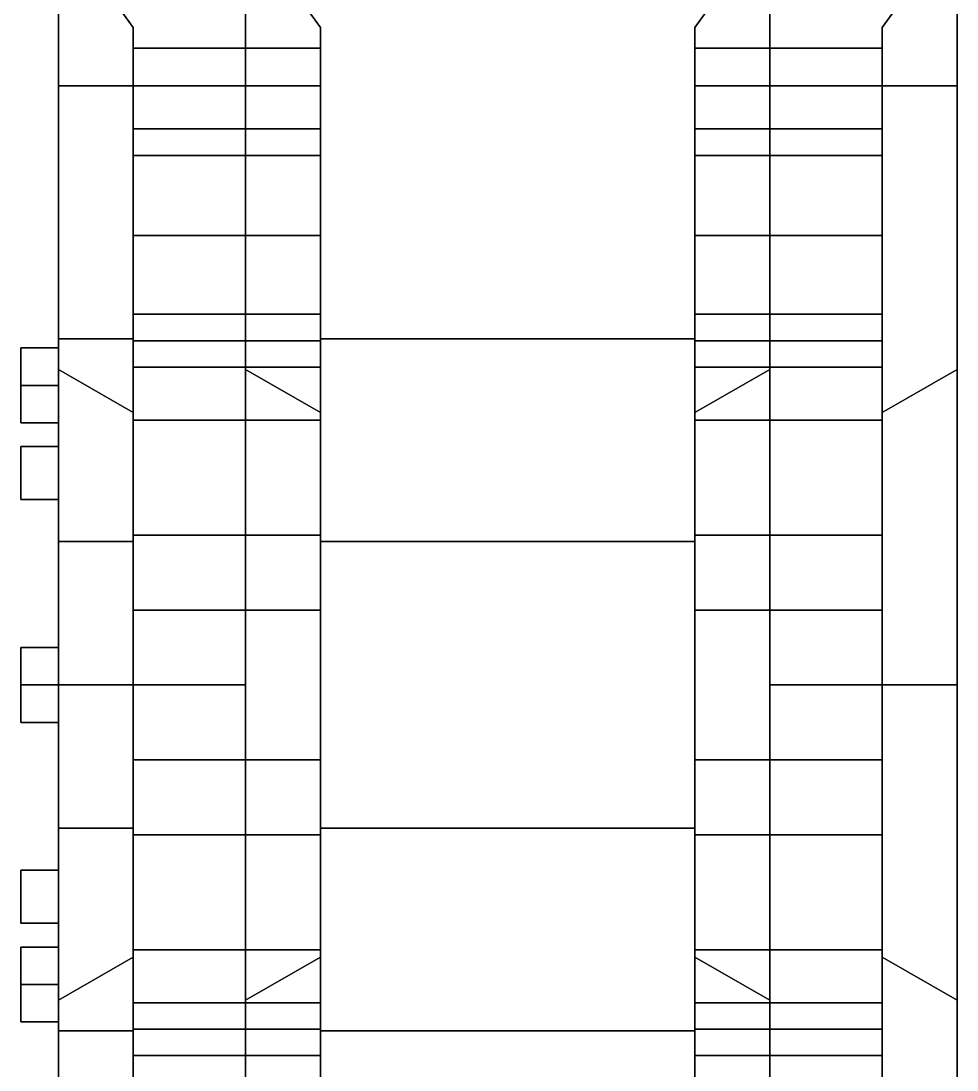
# Model space of a CAD drawing. Extents: x -1.21 to 1.21, y -0.32 to 0.32.
# Drawn here: x -1.21 to -0.96, y -0.1028 to 0.1773 of the extents above; entities that cross this region are included whole.
import ezdxf

# ---------------------------------------------------------------- set-up
doc = ezdxf.new("R2010")
doc.units = 0
doc.layers.add('WHEELS', color=2, linetype='CONTINUOUS')

msp = doc.modelspace()

# ---------------------------------------------------------------- linework, layer by layer
at = {"layer": 'WHEELS'}
for points in [[(-1.15, 0.16, 0.27713), (-1.15, 0.27713, 0.16), (-1.2, 0.27713, 0.16), (-1.2, 0.16, 0.27713)], [(-1.15, 0.27713, -0.16), (-1.15, 0.16, -0.27713), (-1.2, 0.16, -0.27713), (-1.2, 0.27713, -0.16)], [(-1.2, 0.08419, -0.20325), (-1.2, 0.20325, -0.08419), (-1.2, 0.27713, -0.16), (-1.2, 0.16, -0.27713)], [(-1.2, 0.20325, 0.08419), (-1.2, 0.08419, 0.20325), (-1.2, 0.16, 0.27713), (-1.2, 0.27713, 0.16)], [(-1.15, 0.08419, 0.20325), (-1.15, 0.20325, 0.08419), (-1.15, 0.27713, 0.16), (-1.15, 0.16, 0.27713)], [(-1.15, 0.20325, -0.08419), (-1.15, 0.08419, -0.20325), (-1.15, 0.16, -0.27713), (-1.15, 0.27713, -0.16)], [(-1.01, 0.16, -0.27713), (-1.01, 0.27713, -0.16), (-0.96, 0.27713, -0.16), (-0.96, 0.16, -0.27713)], [(-1.01, 0.08419, -0.20325), (-1.01, 0.20325, -0.08419), (-1.01, 0.27713, -0.16), (-1.01, 0.16, -0.27713)], [(-1.01, 0.27713, 0.16), (-1.01, 0.16, 0.27713), (-0.96, 0.16, 0.27713), (-0.96, 0.27713, 0.16)], [(-1.01, 0.20325, 0.08419), (-1.01, 0.08419, 0.20325), (-1.01, 0.16, 0.27713), (-1.01, 0.27713, 0.16)], [(-0.96, 0.20325, -0.08419), (-0.96, 0.08419, -0.20325), (-0.96, 0.16, -0.27713), (-0.96, 0.27713, -0.16)], [(-0.96, 0.08419, 0.20325), (-0.96, 0.20325, 0.08419), (-0.96, 0.27713, 0.16), (-0.96, 0.16, 0.27713)], [(-1.2, 0.08419, 0.20325), (-1.2, 0.20325, 0.08419), (-1.18, 0.17554, 0.07271), (-1.18, 0.07271, 0.17554)], [(-1.2, 0.20325, 0.08419), (-1.2, 0.20325, -0.08419), (-1.18, 0.17554, -0.07271), (-1.18, 0.17554, 0.07271)], [(-1.2, 0.20325, -0.08419), (-1.2, 0.08419, -0.20325), (-1.18, 0.07271, -0.17554), (-1.18, 0.17554, -0.07271)], [(-1.15, 0.20325, -0.08419), (-1.15, 0.20325, 0.08419), (-1.13, 0.17554, 0.07271), (-1.13, 0.17554, -0.07271)], [(-1.15, 0.20325, 0.08419), (-1.15, 0.08419, 0.20325), (-1.13, 0.07271, 0.17554), (-1.13, 0.17554, 0.07271)], [(-1.15, 0.08419, -0.20325), (-1.15, 0.20325, -0.08419), (-1.13, 0.17554, -0.07271), (-1.13, 0.07271, -0.17554)], [(-1.01, 0.20325, 0.08419), (-1.01, 0.20325, -0.08419), (-1.03, 0.17554, -0.07271), (-1.03, 0.17554, 0.07271)], [(-1.01, 0.20325, -0.08419), (-1.01, 0.08419, -0.20325), (-1.03, 0.07271, -0.17554), (-1.03, 0.17554, -0.07271)], [(-1.01, 0.08419, 0.20325), (-1.01, 0.20325, 0.08419), (-1.03, 0.17554, 0.07271), (-1.03, 0.07271, 0.17554)], [(-0.96, 0.20325, -0.08419), (-0.96, 0.20325, 0.08419), (-0.98, 0.17554, 0.07271), (-0.98, 0.17554, -0.07271)], [(-0.96, 0.08419, -0.20325), (-0.96, 0.20325, -0.08419), (-0.98, 0.17554, -0.07271), (-0.98, 0.07271, -0.17554)], [(-0.96, 0.20325, 0.08419), (-0.96, 0.08419, 0.20325), (-0.98, 0.07271, 0.17554), (-0.98, 0.17554, 0.07271)], [(-1.18, 0.09899, 0.07071), (-1.18, 0.14142, 0.08485), (-1.18, 0.17554, 0.07271), (-1.18, 0.09239, 0.03827)], [(-1.18, 0.07271, 0.17554), (-1.18, 0.17554, 0.07271), (-1.18, 0.14849, 0.09192), (-1.18, 0.09192, 0.14849)], [(-1.18, 0.14142, 0.08485), (-1.18, 0.14849, 0.09192), (-1.18, 0.17554, 0.07271)], [(-1.18, 0.16, 0.04), (-1.18, 0.12, 0.02), (-1.18, 0.09239, 0.03827), (-1.18, 0.17554, 0.07271)], [(-1.18, 0.12, -0.02), (-1.18, 0.16, -0.04), (-1.18, 0.17554, -0.07271), (-1.18, 0.09239, -0.03827)], [(-1.18, 0.17554, 0.07271), (-1.18, 0.17554, -0.07271), (-1.18, 0.17, -0.04), (-1.18, 0.17, 0.04)], [(-1.18, 0.17, 0.04), (-1.18, 0.16, 0.04), (-1.18, 0.17554, 0.07271)], [(-1.18, 0.16, -0.04), (-1.18, 0.17, -0.04), (-1.18, 0.17554, -0.07271)], [(-1.18, 0.14142, -0.08485), (-1.18, 0.09899, -0.07071), (-1.18, 0.09239, -0.03827), (-1.18, 0.17554, -0.07271)], [(-1.18, 0.17554, -0.07271), (-1.18, 0.07271, -0.17554), (-1.18, 0.09192, -0.14849), (-1.18, 0.14849, -0.09192)], [(-1.18, 0.14849, -0.09192), (-1.18, 0.14142, -0.08485), (-1.18, 0.17554, -0.07271)], [(-1.13, 0.09899, 0.07071), (-1.13, 0.09239, 0.03827), (-1.13, 0.17554, 0.07271), (-1.13, 0.14142, 0.08485)], [(-1.13, 0.14142, 0.08485), (-1.13, 0.17554, 0.07271), (-1.13, 0.17554, 0.07271), (-1.13, 0.14849, 0.09192)], [(-1.13, 0.09192, 0.14849), (-1.13, 0.14849, 0.09192), (-1.13, 0.17554, 0.07271), (-1.13, 0.07271, 0.17554)], [(-1.13, 0.17554, 0.07271), (-1.13, 0.09239, 0.03827), (-1.13, 0.12, 0.02), (-1.13, 0.16, 0.04)], [(-1.13, 0.12, -0.02), (-1.13, 0.09239, -0.03827), (-1.13, 0.17554, -0.07271), (-1.13, 0.16, -0.04)], [(-1.13, 0.16, -0.04), (-1.13, 0.17554, -0.07271), (-1.13, 0.17554, -0.07271), (-1.13, 0.17, -0.04)], [(-1.13, 0.17, 0.04), (-1.13, 0.17, -0.04), (-1.13, 0.17554, -0.07271), (-1.13, 0.17554, 0.07271)], [(-1.13, 0.16, 0.04), (-1.13, 0.17, 0.04), (-1.13, 0.17, 0.04), (-1.13, 0.17554, 0.07271)], [(-1.13, 0.17554, -0.07271), (-1.13, 0.09239, -0.03827), (-1.13, 0.09899, -0.07071), (-1.13, 0.14142, -0.08485)], [(-1.13, 0.14849, -0.09192), (-1.13, 0.09192, -0.14849), (-1.13, 0.07271, -0.17554), (-1.13, 0.17554, -0.07271)], [(-1.13, 0.14142, -0.08485), (-1.13, 0.14849, -0.09192), (-1.13, 0.14849, -0.09192), (-1.13, 0.17554, -0.07271)], [(-1.03, 0.09899, -0.07071), (-1.03, 0.09239, -0.03827), (-1.03, 0.17554, -0.07271), (-1.03, 0.14142, -0.08485)], [(-1.03, 0.17554, -0.07271), (-1.03, 0.09239, -0.03827), (-1.03, 0.12, -0.02), (-1.03, 0.16, -0.04)], [(-1.03, 0.16, -0.04), (-1.03, 0.17, -0.04), (-1.03, 0.17, -0.04), (-1.03, 0.17554, -0.07271)], [(-1.03, 0.17, -0.04), (-1.03, 0.17, 0.04), (-1.03, 0.17554, 0.07271), (-1.03, 0.17554, -0.07271)], [(-1.03, 0.14142, -0.08485), (-1.03, 0.17554, -0.07271), (-1.03, 0.17554, -0.07271), (-1.03, 0.14849, -0.09192)], [(-1.03, 0.09192, -0.14849), (-1.03, 0.14849, -0.09192), (-1.03, 0.17554, -0.07271), (-1.03, 0.07271, -0.17554)], [(-1.03, 0.12, 0.02), (-1.03, 0.09239, 0.03827), (-1.03, 0.17554, 0.07271), (-1.03, 0.16, 0.04)], [(-1.03, 0.16, 0.04), (-1.03, 0.17554, 0.07271), (-1.03, 0.17554, 0.07271), (-1.03, 0.17, 0.04)], [(-1.03, 0.17554, 0.07271), (-1.03, 0.09239, 0.03827), (-1.03, 0.09899, 0.07071), (-1.03, 0.14142, 0.08485)], [(-1.03, 0.14849, 0.09192), (-1.03, 0.09192, 0.14849), (-1.03, 0.07271, 0.17554), (-1.03, 0.17554, 0.07271)], [(-1.03, 0.14142, 0.08485), (-1.03, 0.14849, 0.09192), (-1.03, 0.14849, 0.09192), (-1.03, 0.17554, 0.07271)], [(-0.98, 0.17, -0.04), (-0.98, 0.16, -0.04), (-0.98, 0.17554, -0.07271)], [(-0.98, 0.17554, -0.07271), (-0.98, 0.17554, 0.07271), (-0.98, 0.17, 0.04), (-0.98, 0.17, -0.04)], [(-0.98, 0.16, -0.04), (-0.98, 0.12, -0.02), (-0.98, 0.09239, -0.03827), (-0.98, 0.17554, -0.07271)], [(-0.98, 0.09899, -0.07071), (-0.98, 0.14142, -0.08485), (-0.98, 0.17554, -0.07271), (-0.98, 0.09239, -0.03827)], [(-0.98, 0.14142, -0.08485), (-0.98, 0.14849, -0.09192), (-0.98, 0.17554, -0.07271)], [(-0.98, 0.07271, -0.17554), (-0.98, 0.17554, -0.07271), (-0.98, 0.14849, -0.09192), (-0.98, 0.09192, -0.14849)], [(-0.98, 0.14849, 0.09192), (-0.98, 0.14142, 0.08485), (-0.98, 0.17554, 0.07271)], [(-0.98, 0.17554, 0.07271), (-0.98, 0.07271, 0.17554), (-0.98, 0.09192, 0.14849), (-0.98, 0.14849, 0.09192)], [(-0.98, 0.14142, 0.08485), (-0.98, 0.09899, 0.07071), (-0.98, 0.09239, 0.03827), (-0.98, 0.17554, 0.07271)], [(-0.98, 0.16, 0.04), (-0.98, 0.17, 0.04), (-0.98, 0.17554, 0.07271)], [(-0.98, 0.12, 0.02), (-0.98, 0.16, 0.04), (-0.98, 0.17554, 0.07271), (-0.98, 0.09239, 0.03827)], [(-1.13, 0.16, -0.04), (-1.13, 0.17, -0.04), (-1.18, 0.17, -0.04), (-1.18, 0.16, -0.04)], [(-1.13, 0.17, -0.04), (-1.13, 0.17, 0.04), (-1.18, 0.17, 0.04), (-1.18, 0.17, -0.04)], [(-1.13, 0.17, 0.04), (-1.13, 0.16, 0.04), (-1.18, 0.16, 0.04), (-1.18, 0.17, 0.04)], [(-1.03, 0.16, 0.04), (-1.03, 0.17, 0.04), (-0.98, 0.17, 0.04), (-0.98, 0.16, 0.04)], [(-1.03, 0.17, -0.04), (-1.03, 0.16, -0.04), (-0.98, 0.16, -0.04), (-0.98, 0.17, -0.04)], [(-1.03, 0.17, 0.04), (-1.03, 0.17, -0.04), (-0.98, 0.17, -0.04), (-0.98, 0.17, 0.04)], [(-1.15, 0, 0.32), (-1.15, 0.16, 0.27713), (-1.2, 0.16, 0.27713), (-1.2, 0, 0.32)], [(-1.15, 0.16, -0.27713), (-1.15, 0, -0.32), (-1.2, 0, -0.32), (-1.2, 0.16, -0.27713)], [(-1.2, -0.08419, -0.20325), (-1.2, 0.08419, -0.20325), (-1.2, 0.16, -0.27713), (-1.2, 0, -0.32)], [(-1.2, 0.08419, 0.20325), (-1.2, 0.08419, 0.20325), (-1.2, 0, 0.32), (-1.2, 0.16, 0.27713)], [(-1.13, 0.12, -0.02), (-1.13, 0.16, -0.04), (-1.18, 0.16, -0.04), (-1.18, 0.12, -0.02)], [(-1.13, 0.16, 0.04), (-1.13, 0.12, 0.02), (-1.18, 0.12, 0.02), (-1.18, 0.16, 0.04)], [(-1.15, -0.08419, 0.20325), (-1.15, 0.08419, 0.20325), (-1.15, 0.16, 0.27713), (-1.15, 0, 0.32)], [(-1.15, 0.08419, -0.20325), (-1.15, 0.08419, -0.20325), (-1.15, 0, -0.32), (-1.15, 0.16, -0.27713)], [(-1.03, 0.12, 0.02), (-1.03, 0.16, 0.04), (-0.98, 0.16, 0.04), (-0.98, 0.12, 0.02)], [(-1.03, 0.16, -0.04), (-1.03, 0.12, -0.02), (-0.98, 0.12, -0.02), (-0.98, 0.16, -0.04)], [(-1.01, 0, -0.32), (-1.01, 0.16, -0.27713), (-0.96, 0.16, -0.27713), (-0.96, 0, -0.32)], [(-1.01, -0.08419, -0.20325), (-1.01, 0.08419, -0.20325), (-1.01, 0.16, -0.27713), (-1.01, 0, -0.32)], [(-1.01, 0.16, 0.27713), (-1.01, 0, 0.32), (-0.96, 0, 0.32), (-0.96, 0.16, 0.27713)], [(-1.01, 0.08419, 0.20325), (-1.01, 0.08419, 0.20325), (-1.01, 0, 0.32), (-1.01, 0.16, 0.27713)], [(-0.96, 0.08419, -0.20325), (-0.96, 0.08419, -0.20325), (-0.96, 0, -0.32), (-0.96, 0.16, -0.27713)], [(-0.96, -0.08419, 0.20325), (-0.96, 0.08419, 0.20325), (-0.96, 0.16, 0.27713), (-0.96, 0, 0.32)], [(-1.13, 0.14142, 0.08485), (-1.13, 0.14849, 0.09192), (-1.18, 0.14849, 0.09192), (-1.18, 0.14142, 0.08485)], [(-1.13, 0.14849, 0.09192), (-1.13, 0.09192, 0.14849), (-1.18, 0.09192, 0.14849), (-1.18, 0.14849, 0.09192)], [(-1.13, 0.09192, -0.14849), (-1.13, 0.14849, -0.09192), (-1.18, 0.14849, -0.09192), (-1.18, 0.09192, -0.14849)], [(-1.13, 0.14849, -0.09192), (-1.13, 0.14142, -0.08485), (-1.18, 0.14142, -0.08485), (-1.18, 0.14849, -0.09192)], [(-1.03, 0.14142, -0.08485), (-1.03, 0.14849, -0.09192), (-0.98, 0.14849, -0.09192), (-0.98, 0.14142, -0.08485)], [(-1.03, 0.14849, -0.09192), (-1.03, 0.09192, -0.14849), (-0.98, 0.09192, -0.14849), (-0.98, 0.14849, -0.09192)], [(-1.03, 0.09192, 0.14849), (-1.03, 0.14849, 0.09192), (-0.98, 0.14849, 0.09192), (-0.98, 0.09192, 0.14849)], [(-1.03, 0.14849, 0.09192), (-1.03, 0.14142, 0.08485), (-0.98, 0.14142, 0.08485), (-0.98, 0.14849, 0.09192)], [(-1.13, 0.09899, 0.07071), (-1.13, 0.14142, 0.08485), (-1.18, 0.14142, 0.08485), (-1.18, 0.09899, 0.07071)], [(-1.13, 0.14142, -0.08485), (-1.13, 0.09899, -0.07071), (-1.18, 0.09899, -0.07071), (-1.18, 0.14142, -0.08485)], [(-1.03, 0.09899, -0.07071), (-1.03, 0.14142, -0.08485), (-0.98, 0.14142, -0.08485), (-0.98, 0.09899, -0.07071)], [(-1.03, 0.14142, 0.08485), (-1.03, 0.09899, 0.07071), (-0.98, 0.09899, 0.07071), (-0.98, 0.14142, 0.08485)], [(-1.13, 0.12, 0.02), (-1.13, 0.12, -0.02), (-1.18, 0.12, -0.02), (-1.18, 0.12, 0.02)], [(-1.18, 0.12, 0.02), (-1.18, 0.12, -0.02), (-1.18, 0.09239, -0.03827), (-1.18, 0.09239, 0.03827)], [(-1.13, 0.09239, 0.03827), (-1.13, 0.09239, -0.03827), (-1.13, 0.12, -0.02), (-1.13, 0.12, 0.02)], [(-1.03, 0.12, -0.02), (-1.03, 0.12, 0.02), (-0.98, 0.12, 0.02), (-0.98, 0.12, -0.02)], [(-1.03, 0.09239, -0.03827), (-1.03, 0.09239, 0.03827), (-1.03, 0.12, 0.02), (-1.03, 0.12, -0.02)], [(-0.98, 0.12, -0.02), (-0.98, 0.12, 0.02), (-0.98, 0.09239, 0.03827), (-0.98, 0.09239, -0.03827)], [(-1.13, 0.07071, 0.09899), (-1.13, 0.09899, 0.07071), (-1.18, 0.09899, 0.07071), (-1.18, 0.07071, 0.09899)], [(-1.13, 0.09899, -0.07071), (-1.13, 0.07071, -0.09899), (-1.18, 0.07071, -0.09899), (-1.18, 0.09899, -0.07071)], [(-1.18, 0.07071, 0.09899), (-1.18, 0.09899, 0.07071), (-1.18, 0.09239, 0.03827), (-1.18, 0.03827, 0.09239)], [(-1.18, 0.09899, -0.07071), (-1.18, 0.07071, -0.09899), (-1.18, 0.03827, -0.09239), (-1.18, 0.09239, -0.03827)], [(-1.13, 0.03827, 0.09239), (-1.13, 0.09239, 0.03827), (-1.13, 0.09899, 0.07071), (-1.13, 0.07071, 0.09899)], [(-1.13, 0.09239, -0.03827), (-1.13, 0.03827, -0.09239), (-1.13, 0.07071, -0.09899), (-1.13, 0.09899, -0.07071)], [(-1.03, 0.07071, -0.09899), (-1.03, 0.09899, -0.07071), (-0.98, 0.09899, -0.07071), (-0.98, 0.07071, -0.09899)], [(-1.03, 0.09899, 0.07071), (-1.03, 0.07071, 0.09899), (-0.98, 0.07071, 0.09899), (-0.98, 0.09899, 0.07071)], [(-1.03, 0.03827, -0.09239), (-1.03, 0.09239, -0.03827), (-1.03, 0.09899, -0.07071), (-1.03, 0.07071, -0.09899)], [(-1.03, 0.09239, 0.03827), (-1.03, 0.03827, 0.09239), (-1.03, 0.07071, 0.09899), (-1.03, 0.09899, 0.07071)], [(-0.98, 0.07071, -0.09899), (-0.98, 0.09899, -0.07071), (-0.98, 0.09239, -0.03827), (-0.98, 0.03827, -0.09239)], [(-0.98, 0.09899, 0.07071), (-0.98, 0.07071, 0.09899), (-0.98, 0.03827, 0.09239), (-0.98, 0.09239, 0.03827)], [(-1.21, 0.07), (-1.21, 0.08, 0.01), (-1.21, 0.09), (-1.21, 0.08, -0.01)], [(-1.2, 0.08, 0.01), (-1.2, 0.09), (-1.21, 0.09), (-1.21, 0.08, 0.01)], [(-1.2, 0.09), (-1.2, 0.08, -0.01), (-1.21, 0.08, -0.01), (-1.21, 0.09)], [(-1.18, 0.03827, 0.09239), (-1.18, 0.09239, 0.03827), (-1.2, 0.09239, 0.03827), (-1.2, 0.03827, 0.09239)], [(-1.18, 0.09239, 0.03827), (-1.18, 0.09239, -0.03827), (-1.2, 0.09239, -0.03827), (-1.2, 0.09239, 0.03827)], [(-1.18, 0.09239, -0.03827), (-1.18, 0.03827, -0.09239), (-1.2, 0.03827, -0.09239), (-1.2, 0.09239, -0.03827)], [(-1.2, 0.06364, 0.0495), (-1.2, 0.09239, 0.03827), (-1.2, 0.0495, 0.0495)], [(-1.2, 0.06364, 0.06364), (-1.2, 0.09239, 0.03827), (-1.2, 0.06364, 0.0495)], [(-1.2, 0.03827, 0.09239), (-1.2, 0.09239, 0.03827), (-1.2, 0.06364, 0.06364)], [(-1.2, 0.08, -0.01), (-1.2, 0.09239, -0.03827), (-1.2, 0.07)], [(-1.2, 0.09), (-1.2, 0.09239, -0.03827), (-1.2, 0.08, -0.01)], [(-1.2, 0.09239, 0.03827), (-1.2, 0.09), (-1.2, 0.08, 0.01)], [(-1.2, 0.09239, 0.03827), (-1.2, 0.09239, -0.03827), (-1.2, 0.09)], [(-1.2, 0.09239, 0.03827), (-1.2, 0.08, 0.01), (-1.2, 0.07)], [(-1.2, 0.09239, -0.03827), (-1.2, 0.06364, -0.06364), (-1.2, 0.06364, -0.0495)], [(-1.2, 0.09239, -0.03827), (-1.2, 0.03827, -0.09239), (-1.2, 0.06364, -0.06364)], [(-1.2, 0.09239, -0.03827), (-1.2, 0.06364, -0.0495), (-1.2, 0.0495, -0.0495)], [(-1.2, 0.0495, 0.0495), (-1.2, 0.09239, 0.03827), (-1.2, 0, 0.01)], [(-1.2, 0, 0.01), (-1.2, 0.09239, 0.03827), (-1.2, 0.01)], [(-1.2, 0.09239, -0.03827), (-1.2, 0.0495, -0.0495), (-1.2, 0.01)], [(-1.2, 0.07), (-1.2, 0.09239, -0.03827), (-1.2, 0.01)], [(-1.2, 0.09239, 0.03827), (-1.2, 0.07), (-1.2, 0.01)], [(-1.13, 0.09192, 0.14849), (-1.13, 0.08485, 0.14142), (-1.18, 0.08485, 0.14142), (-1.18, 0.09192, 0.14849)], [(-1.13, 0.08485, -0.14142), (-1.13, 0.09192, -0.14849), (-1.18, 0.09192, -0.14849), (-1.18, 0.08485, -0.14142)], [(-1.18, 0.09192, 0.14849), (-1.18, 0.08485, 0.14142), (-1.18, 0.07271, 0.17554)], [(-1.18, 0.08485, -0.14142), (-1.18, 0.09192, -0.14849), (-1.18, 0.07271, -0.17554)], [(-1.03, 0.03827, 0.09239), (-1.03, 0.09239, 0.03827), (-1.13, 0.09239, 0.03827), (-1.13, 0.03827, 0.09239)], [(-1.03, 0.09239, 0.03827), (-1.03, 0.09239, -0.03827), (-1.13, 0.09239, -0.03827), (-1.13, 0.09239, 0.03827)], [(-1.03, 0.09239, -0.03827), (-1.03, 0.03827, -0.09239), (-1.13, 0.03827, -0.09239), (-1.13, 0.09239, -0.03827)], [(-1.13, 0.08485, 0.14142), (-1.13, 0.09192, 0.14849), (-1.13, 0.09192, 0.14849), (-1.13, 0.07271, 0.17554)], [(-1.13, 0.08485, -0.14142), (-1.13, 0.07271, -0.17554), (-1.13, 0.07271, -0.17554), (-1.13, 0.09192, -0.14849)], [(-1.03, 0.09192, -0.14849), (-1.03, 0.08485, -0.14142), (-0.98, 0.08485, -0.14142), (-0.98, 0.09192, -0.14849)], [(-1.03, 0.08485, 0.14142), (-1.03, 0.09192, 0.14849), (-0.98, 0.09192, 0.14849), (-0.98, 0.08485, 0.14142)], [(-1.03, 0.08485, -0.14142), (-1.03, 0.09192, -0.14849), (-1.03, 0.09192, -0.14849), (-1.03, 0.07271, -0.17554)], [(-1.03, 0.08485, 0.14142), (-1.03, 0.07271, 0.17554), (-1.03, 0.07271, 0.17554), (-1.03, 0.09192, 0.14849)], [(-0.98, 0.03827, 0.09239), (-0.98, -0.03827, 0.09239), (-0.98, -0.09239, 0.03827), (-0.98, 0.09239, 0.03827)], [(-0.98, 0.09239, 0.03827), (-0.98, -0.09239, 0.03827), (-0.98, -0.09239, -0.03827), (-0.98, 0.09239, -0.03827)], [(-0.98, 0.09239, -0.03827), (-0.98, -0.09239, -0.03827), (-0.98, -0.03827, -0.09239), (-0.98, 0.03827, -0.09239)], [(-0.98, 0.09192, -0.14849), (-0.98, 0.08485, -0.14142), (-0.98, 0.07271, -0.17554)], [(-0.98, 0.08485, 0.14142), (-0.98, 0.09192, 0.14849), (-0.98, 0.07271, 0.17554)], [(-1.2, -0.08419, 0.20325), (-1.2, 0.08419, 0.20325), (-1.18, 0.07271, 0.17554), (-1.18, -0.07271, 0.17554)], [(-1.2, 0.08419, -0.20325), (-1.2, -0.08419, -0.20325), (-1.18, -0.07271, -0.17554), (-1.18, 0.07271, -0.17554)], [(-1.2, 0.08419, 0.20325), (-1.2, -0.08419, 0.20325), (-1.2, -0.16, 0.27713), (-1.2, 0, 0.32)], [(-1.13, 0.08485, 0.14142), (-1.13, 0.07071, 0.09899), (-1.18, 0.07071, 0.09899), (-1.18, 0.08485, 0.14142)], [(-1.13, 0.07071, -0.09899), (-1.13, 0.08485, -0.14142), (-1.18, 0.08485, -0.14142), (-1.18, 0.07071, -0.09899)], [(-1.18, 0.08485, 0.14142), (-1.18, 0.07071, 0.09899), (-1.18, 0.03827, 0.09239), (-1.18, 0.07271, 0.17554)], [(-1.18, 0.07071, -0.09899), (-1.18, 0.08485, -0.14142), (-1.18, 0.07271, -0.17554), (-1.18, 0.03827, -0.09239)], [(-1.15, 0.08419, 0.20325), (-1.15, -0.08419, 0.20325), (-1.13, -0.07271, 0.17554), (-1.13, 0.07271, 0.17554)], [(-1.15, -0.08419, -0.20325), (-1.15, 0.08419, -0.20325), (-1.13, 0.07271, -0.17554), (-1.13, -0.07271, -0.17554)], [(-1.15, 0.08419, -0.20325), (-1.15, -0.08419, -0.20325), (-1.15, -0.16, -0.27713), (-1.15, 0, -0.32)], [(-1.13, 0.07271, 0.17554), (-1.13, 0.03827, 0.09239), (-1.13, 0.07071, 0.09899), (-1.13, 0.08485, 0.14142)], [(-1.13, 0.07071, -0.09899), (-1.13, 0.03827, -0.09239), (-1.13, 0.07271, -0.17554), (-1.13, 0.08485, -0.14142)], [(-1.03, 0.08485, -0.14142), (-1.03, 0.07071, -0.09899), (-0.98, 0.07071, -0.09899), (-0.98, 0.08485, -0.14142)], [(-1.03, 0.07071, 0.09899), (-1.03, 0.08485, 0.14142), (-0.98, 0.08485, 0.14142), (-0.98, 0.07071, 0.09899)], [(-1.03, 0.07271, -0.17554), (-1.03, 0.03827, -0.09239), (-1.03, 0.07071, -0.09899), (-1.03, 0.08485, -0.14142)], [(-1.03, 0.07071, 0.09899), (-1.03, 0.03827, 0.09239), (-1.03, 0.07271, 0.17554), (-1.03, 0.08485, 0.14142)], [(-1.01, 0.08419, -0.20325), (-1.01, -0.08419, -0.20325), (-1.03, -0.07271, -0.17554), (-1.03, 0.07271, -0.17554)], [(-1.01, -0.08419, 0.20325), (-1.01, 0.08419, 0.20325), (-1.03, 0.07271, 0.17554), (-1.03, -0.07271, 0.17554)], [(-1.01, 0.08419, 0.20325), (-1.01, -0.08419, 0.20325), (-1.01, -0.16, 0.27713), (-1.01, 0, 0.32)], [(-0.98, 0.08485, -0.14142), (-0.98, 0.07071, -0.09899), (-0.98, 0.03827, -0.09239), (-0.98, 0.07271, -0.17554)], [(-0.98, 0.07071, 0.09899), (-0.98, 0.08485, 0.14142), (-0.98, 0.07271, 0.17554), (-0.98, 0.03827, 0.09239)], [(-0.96, -0.08419, -0.20325), (-0.96, 0.08419, -0.20325), (-0.98, 0.07271, -0.17554), (-0.98, -0.07271, -0.17554)], [(-0.96, 0.08419, 0.20325), (-0.96, -0.08419, 0.20325), (-0.98, -0.07271, 0.17554), (-0.98, 0.07271, 0.17554)], [(-0.96, 0.08419, -0.20325), (-0.96, -0.08419, -0.20325), (-0.96, -0.16, -0.27713), (-0.96, 0, -0.32)], [(-1.2, 0.07), (-1.2, 0.08, 0.01), (-1.21, 0.08, 0.01), (-1.21, 0.07)], [(-1.2, 0.08, -0.01), (-1.2, 0.07), (-1.21, 0.07), (-1.21, 0.08, -0.01)], [(-1.18, -0.07271, 0.17554), (-1.18, 0.07271, 0.17554), (-1.18, 0.04, 0.17), (-1.18, -0.04, 0.17)], [(-1.18, 0.04, 0.16), (-1.18, 0.04, 0.17), (-1.18, 0.07271, 0.17554)], [(-1.18, 0.02, 0.12), (-1.18, 0.04, 0.16), (-1.18, 0.07271, 0.17554), (-1.18, 0.03827, 0.09239)], [(-1.18, 0.04, -0.16), (-1.18, 0.02, -0.12), (-1.18, 0.03827, -0.09239), (-1.18, 0.07271, -0.17554)], [(-1.18, 0.07271, -0.17554), (-1.18, -0.07271, -0.17554), (-1.18, -0.04, -0.17), (-1.18, 0.04, -0.17)], [(-1.18, 0.04, -0.17), (-1.18, 0.04, -0.16), (-1.18, 0.07271, -0.17554)], [(-1.13, -0.04, 0.17), (-1.13, 0.04, 0.17), (-1.13, 0.07271, 0.17554), (-1.13, -0.07271, 0.17554)], [(-1.13, 0.02, 0.12), (-1.13, 0.03827, 0.09239), (-1.13, 0.07271, 0.17554), (-1.13, 0.04, 0.16)], [(-1.13, 0.04, 0.16), (-1.13, 0.07271, 0.17554), (-1.13, 0.07271, 0.17554), (-1.13, 0.04, 0.17)], [(-1.13, 0.07271, -0.17554), (-1.13, 0.03827, -0.09239), (-1.13, 0.02, -0.12), (-1.13, 0.04, -0.16)], [(-1.13, 0.04, -0.17), (-1.13, -0.04, -0.17), (-1.13, -0.07271, -0.17554), (-1.13, 0.07271, -0.17554)], [(-1.13, 0.04, -0.16), (-1.13, 0.04, -0.17), (-1.13, 0.04, -0.17), (-1.13, 0.07271, -0.17554)], [(-1.03, 0.02, -0.12), (-1.03, 0.03827, -0.09239), (-1.03, 0.07271, -0.17554), (-1.03, 0.04, -0.16)], [(-1.03, 0.04, -0.16), (-1.03, 0.07271, -0.17554), (-1.03, 0.07271, -0.17554), (-1.03, 0.04, -0.17)], [(-1.03, -0.04, -0.17), (-1.03, 0.04, -0.17), (-1.03, 0.07271, -0.17554), (-1.03, -0.07271, -0.17554)], [(-1.03, 0.04, 0.17), (-1.03, -0.04, 0.17), (-1.03, -0.07271, 0.17554), (-1.03, 0.07271, 0.17554)], [(-1.03, 0.04, 0.16), (-1.03, 0.04, 0.17), (-1.03, 0.04, 0.17), (-1.03, 0.07271, 0.17554)], [(-1.03, 0.07271, 0.17554), (-1.03, 0.03827, 0.09239), (-1.03, 0.02, 0.12), (-1.03, 0.04, 0.16)], [(-0.98, 0.04, -0.16), (-0.98, 0.04, -0.17), (-0.98, 0.07271, -0.17554)], [(-0.98, -0.07271, -0.17554), (-0.98, 0.07271, -0.17554), (-0.98, 0.04, -0.17), (-0.98, -0.04, -0.17)], [(-0.98, 0.02, -0.12), (-0.98, 0.04, -0.16), (-0.98, 0.07271, -0.17554), (-0.98, 0.03827, -0.09239)], [(-0.98, 0.04, 0.16), (-0.98, 0.02, 0.12), (-0.98, 0.03827, 0.09239), (-0.98, 0.07271, 0.17554)], [(-0.98, 0.07271, 0.17554), (-0.98, -0.07271, 0.17554), (-0.98, -0.04, 0.17), (-0.98, 0.04, 0.17)], [(-0.98, 0.04, 0.17), (-0.98, 0.04, 0.16), (-0.98, 0.07271, 0.17554)], [(-1.21, 0.0495, 0.0495), (-1.21, 0.0495, 0.06364), (-1.21, 0.06364, 0.06364), (-1.21, 0.06364, 0.0495)], [(-1.2, 0.0495, 0.06364), (-1.2, 0.06364, 0.06364), (-1.21, 0.06364, 0.06364), (-1.21, 0.0495, 0.06364)], [(-1.2, 0.06364, 0.06364), (-1.2, 0.06364, 0.0495), (-1.21, 0.06364, 0.0495), (-1.21, 0.06364, 0.06364)], [(-1.2, 0.06364, 0.0495), (-1.2, 0.0495, 0.0495), (-1.21, 0.0495, 0.0495), (-1.21, 0.06364, 0.0495)], [(-1.2, 0.0495, -0.0495), (-1.2, 0.06364, -0.0495), (-1.21, 0.06364, -0.0495), (-1.21, 0.0495, -0.0495)], [(-1.21, 0.0495, -0.0495), (-1.21, 0.06364, -0.0495), (-1.21, 0.06364, -0.06364), (-1.21, 0.0495, -0.06364)], [(-1.2, 0.06364, -0.0495), (-1.2, 0.06364, -0.06364), (-1.21, 0.06364, -0.06364), (-1.21, 0.06364, -0.0495)], [(-1.2, 0.06364, -0.06364), (-1.2, 0.0495, -0.06364), (-1.21, 0.0495, -0.06364), (-1.21, 0.06364, -0.06364)], [(-1.2, 0.03827, 0.09239), (-1.2, 0.06364, 0.06364), (-1.2, 0.0495, 0.06364)], [(-1.2, 0.06364, -0.06364), (-1.2, 0.03827, -0.09239), (-1.2, 0.0495, -0.06364)], [(-1.2, 0.0495, 0.0495), (-1.2, 0.0495, 0.06364), (-1.21, 0.0495, 0.06364), (-1.21, 0.0495, 0.0495)], [(-1.2, 0.0495, -0.06364), (-1.2, 0.0495, -0.0495), (-1.21, 0.0495, -0.0495), (-1.21, 0.0495, -0.06364)], [(-1.2, 0.03827, 0.09239), (-1.2, 0.0495, 0.06364), (-1.2, 0.0495, 0.0495)], [(-1.2, 0.0495, -0.06364), (-1.2, 0.03827, -0.09239), (-1.2, 0.0495, -0.0495)], [(-1.2, 0.03827, 0.09239), (-1.2, 0.0495, 0.0495), (-1.2, 0, 0.01)], [(-1.2, 0.0495, -0.0495), (-1.2, 0.03827, -0.09239), (-1.2, 0.01)], [(-1.13, 0.04, 0.17), (-1.13, -0.04, 0.17), (-1.18, -0.04, 0.17), (-1.18, 0.04, 0.17)], [(-1.13, 0.04, 0.16), (-1.13, 0.04, 0.17), (-1.18, 0.04, 0.17), (-1.18, 0.04, 0.16)], [(-1.13, 0.02, 0.12), (-1.13, 0.04, 0.16), (-1.18, 0.04, 0.16), (-1.18, 0.02, 0.12)], [(-1.13, 0.04, -0.16), (-1.13, 0.02, -0.12), (-1.18, 0.02, -0.12), (-1.18, 0.04, -0.16)], [(-1.13, -0.04, -0.17), (-1.13, 0.04, -0.17), (-1.18, 0.04, -0.17), (-1.18, -0.04, -0.17)], [(-1.13, 0.04, -0.17), (-1.13, 0.04, -0.16), (-1.18, 0.04, -0.16), (-1.18, 0.04, -0.17)], [(-1.03, 0.02, -0.12), (-1.03, 0.04, -0.16), (-0.98, 0.04, -0.16), (-0.98, 0.02, -0.12)], [(-1.03, 0.04, -0.16), (-1.03, 0.04, -0.17), (-0.98, 0.04, -0.17), (-0.98, 0.04, -0.16)], [(-1.03, 0.04, -0.17), (-1.03, -0.04, -0.17), (-0.98, -0.04, -0.17), (-0.98, 0.04, -0.17)], [(-1.03, 0.04, 0.16), (-1.03, 0.02, 0.12), (-0.98, 0.02, 0.12), (-0.98, 0.04, 0.16)], [(-1.03, 0.04, 0.17), (-1.03, 0.04, 0.16), (-0.98, 0.04, 0.16), (-0.98, 0.04, 0.17)], [(-1.03, -0.04, 0.17), (-1.03, 0.04, 0.17), (-0.98, 0.04, 0.17), (-0.98, -0.04, 0.17)], [(-1.18, -0.03827, 0.09239), (-1.18, 0.03827, 0.09239), (-1.2, 0.03827, 0.09239), (-1.2, -0.03827, 0.09239)], [(-1.18, 0.03827, -0.09239), (-1.18, -0.03827, -0.09239), (-1.2, -0.03827, -0.09239), (-1.2, 0.03827, -0.09239)], [(-1.2, -0.03827, 0.09239), (-1.2, 0.03827, 0.09239), (-1.2, 0, 0.09)], [(-1.2, 0, 0.09), (-1.2, 0.03827, 0.09239), (-1.2, 0.01, 0.08)], [(-1.2, 0.01, 0.08), (-1.2, 0.03827, 0.09239), (-1.2, 0, 0.07)], [(-1.2, 0, 0.07), (-1.2, 0.03827, 0.09239), (-1.2, 0, 0.01)], [(-1.2, 0.03827, -0.09239), (-1.2, 0, -0.09), (-1.2, 0.01, -0.08)], [(-1.2, 0.03827, -0.09239), (-1.2, -0.03827, -0.09239), (-1.2, 0, -0.09)], [(-1.2, 0.03827, -0.09239), (-1.2, 0.01, -0.08), (-1.2, 0, -0.07)], [(-1.2, 0.01), (-1.2, 0.03827, -0.09239), (-1.2, 0, -0.01)], [(-1.2, 0.03827, -0.09239), (-1.2, 0, -0.07), (-1.2, 0, -0.01)], [(-1.18, -0.02, 0.12), (-1.18, 0.02, 0.12), (-1.18, 0.03827, 0.09239), (-1.18, -0.03827, 0.09239)], [(-1.18, 0.02, -0.12), (-1.18, -0.02, -0.12), (-1.18, -0.03827, -0.09239), (-1.18, 0.03827, -0.09239)], [(-1.03, -0.03827, 0.09239), (-1.03, 0.03827, 0.09239), (-1.13, 0.03827, 0.09239), (-1.13, -0.03827, 0.09239)], [(-1.03, 0.03827, -0.09239), (-1.03, -0.03827, -0.09239), (-1.13, -0.03827, -0.09239), (-1.13, 0.03827, -0.09239)], [(-1.13, -0.03827, 0.09239), (-1.13, 0.03827, 0.09239), (-1.13, 0.02, 0.12), (-1.13, -0.02, 0.12)], [(-1.13, 0.03827, -0.09239), (-1.13, -0.03827, -0.09239), (-1.13, -0.02, -0.12), (-1.13, 0.02, -0.12)], [(-1.03, -0.03827, -0.09239), (-1.03, 0.03827, -0.09239), (-1.03, 0.02, -0.12), (-1.03, -0.02, -0.12)], [(-1.03, 0.03827, 0.09239), (-1.03, -0.03827, 0.09239), (-1.03, -0.02, 0.12), (-1.03, 0.02, 0.12)], [(-0.98, -0.02, -0.12), (-0.98, 0.02, -0.12), (-0.98, 0.03827, -0.09239), (-0.98, -0.03827, -0.09239)], [(-0.98, 0.02, 0.12), (-0.98, -0.02, 0.12), (-0.98, -0.03827, 0.09239), (-0.98, 0.03827, 0.09239)], [(-1.13, -0.02, 0.12), (-1.13, 0.02, 0.12), (-1.18, 0.02, 0.12), (-1.18, -0.02, 0.12)], [(-1.13, 0.02, -0.12), (-1.13, -0.02, -0.12), (-1.18, -0.02, -0.12), (-1.18, 0.02, -0.12)], [(-1.03, -0.02, -0.12), (-1.03, 0.02, -0.12), (-0.98, 0.02, -0.12), (-0.98, -0.02, -0.12)], [(-1.03, 0.02, 0.12), (-1.03, -0.02, 0.12), (-0.98, -0.02, 0.12), (-0.98, 0.02, 0.12)], [(-1.2, 0, 0.09), (-1.2, 0.01, 0.08), (-1.21, 0.01, 0.08), (-1.21, 0, 0.09)], [(-1.2, 0.01, 0.08), (-1.2, 0, 0.07), (-1.21, 0, 0.07), (-1.21, 0.01, 0.08)], [(-1.21, 0, 0.07), (-1.21, -0.01, 0.08), (-1.21, 0, 0.09), (-1.21, 0.01, 0.08)], [(-1.21, 0, -0.01), (-1.21, -0.01), (-1.21, 0, 0.01), (-1.21, 0.01)], [(-1.2, 0, 0.01), (-1.2, 0.01), (-1.21, 0.01), (-1.21, 0, 0.01)], [(-1.2, 0.01), (-1.2, 0, -0.01), (-1.21, 0, -0.01), (-1.21, 0.01)], [(-1.2, 0, -0.07), (-1.2, 0.01, -0.08), (-1.21, 0.01, -0.08), (-1.21, 0, -0.07)], [(-1.21, 0, -0.07), (-1.21, 0.01, -0.08), (-1.21, 0, -0.09), (-1.21, -0.01, -0.08)], [(-1.2, 0.01, -0.08), (-1.2, 0, -0.09), (-1.21, 0, -0.09), (-1.21, 0.01, -0.08)], [(-1.2, -0.01, 0.08), (-1.2, 0, 0.09), (-1.21, 0, 0.09), (-1.21, -0.01, 0.08)], [(-1.2, 0, 0.07), (-1.2, -0.01, 0.08), (-1.21, -0.01, 0.08), (-1.21, 0, 0.07)], [(-1.2, 0, -0.01), (-1.2, -0.01), (-1.21, -0.01), (-1.21, 0, -0.01)], [(-1.2, -0.01), (-1.2, 0, 0.01), (-1.21, 0, 0.01), (-1.21, -0.01)], [(-1.15, -0.16, 0.27713), (-1.15, 0, 0.32), (-1.2, 0, 0.32), (-1.2, -0.16, 0.27713)], [(-1.15, 0, -0.32), (-1.15, -0.16, -0.27713), (-1.2, -0.16, -0.27713), (-1.2, 0, -0.32)], [(-1.2, -0.08419, -0.20325), (-1.2, -0.08419, -0.20325), (-1.2, 0, -0.32), (-1.2, -0.16, -0.27713)], [(-1.2, -0.03827, 0.09239), (-1.2, 0, 0.09), (-1.2, -0.01, 0.08)], [(-1.2, -0.03827, 0.09239), (-1.2, -0.01, 0.08), (-1.2, 0, 0.07)], [(-1.2, -0.03827, 0.09239), (-1.2, 0, 0.07), (-1.2, 0, 0.01)], [(-1.15, -0.08419, 0.20325), (-1.15, -0.08419, 0.20325), (-1.15, 0, 0.32), (-1.15, -0.16, 0.27713)], [(-1.01, -0.16, -0.27713), (-1.01, 0, -0.32), (-0.96, 0, -0.32), (-0.96, -0.16, -0.27713)], [(-1.01, -0.08419, -0.20325), (-1.01, -0.08419, -0.20325), (-1.01, 0, -0.32), (-1.01, -0.16, -0.27713)], [(-1.01, 0, 0.32), (-1.01, -0.16, 0.27713), (-0.96, -0.16, 0.27713), (-0.96, 0, 0.32)], [(-0.96, -0.08419, 0.20325), (-0.96, -0.08419, 0.20325), (-0.96, 0, 0.32), (-0.96, -0.16, 0.27713)], [(-1.2, 0, -0.09), (-1.2, -0.01, -0.08), (-1.21, -0.01, -0.08), (-1.21, 0, -0.09)], [(-1.2, -0.01, -0.08), (-1.2, 0, -0.07), (-1.21, 0, -0.07), (-1.21, -0.01, -0.08)], [(-1.2, -0.01, -0.08), (-1.2, -0.03827, -0.09239), (-1.2, 0, -0.07)], [(-1.2, 0, -0.09), (-1.2, -0.03827, -0.09239), (-1.2, -0.01, -0.08)], [(-1.2, -0.0495, -0.0495), (-1.2, -0.09239, -0.03827), (-1.2, 0, -0.01)], [(-1.2, -0.03827, -0.09239), (-1.2, -0.0495, -0.0495), (-1.2, 0, -0.01)], [(-1.2, 0, -0.07), (-1.2, -0.03827, -0.09239), (-1.2, 0, -0.01)], [(-1.2, 0, -0.01), (-1.2, -0.09239, -0.03827), (-1.2, -0.01)], [(-1.2, -0.01), (-1.2, -0.03827, 0.09239), (-1.2, 0, 0.01)], [(-1.2, -0.0495, 0.0495), (-1.2, -0.03827, 0.09239), (-1.2, -0.01)], [(-1.2, -0.09239, 0.03827), (-1.2, -0.0495, 0.0495), (-1.2, -0.01)], [(-1.2, -0.07), (-1.2, -0.09239, 0.03827), (-1.2, -0.01)], [(-1.2, -0.09239, -0.03827), (-1.2, -0.07), (-1.2, -0.01)], [(-1.13, -0.04, 0.16), (-1.13, -0.02, 0.12), (-1.18, -0.02, 0.12), (-1.18, -0.04, 0.16)], [(-1.18, -0.04, 0.16), (-1.18, -0.02, 0.12), (-1.18, -0.03827, 0.09239), (-1.18, -0.07271, 0.17554)], [(-1.13, -0.02, -0.12), (-1.13, -0.04, -0.16), (-1.18, -0.04, -0.16), (-1.18, -0.02, -0.12)], [(-1.18, -0.02, -0.12), (-1.18, -0.04, -0.16), (-1.18, -0.07271, -0.17554), (-1.18, -0.03827, -0.09239)], [(-1.13, -0.07271, 0.17554), (-1.13, -0.03827, 0.09239), (-1.13, -0.02, 0.12), (-1.13, -0.04, 0.16)], [(-1.13, -0.02, -0.12), (-1.13, -0.03827, -0.09239), (-1.13, -0.07271, -0.17554), (-1.13, -0.04, -0.16)], [(-1.03, -0.04, -0.16), (-1.03, -0.02, -0.12), (-0.98, -0.02, -0.12), (-0.98, -0.04, -0.16)], [(-1.03, -0.02, 0.12), (-1.03, -0.04, 0.16), (-0.98, -0.04, 0.16), (-0.98, -0.02, 0.12)], [(-1.03, -0.07271, -0.17554), (-1.03, -0.03827, -0.09239), (-1.03, -0.02, -0.12), (-1.03, -0.04, -0.16)], [(-1.03, -0.02, 0.12), (-1.03, -0.03827, 0.09239), (-1.03, -0.07271, 0.17554), (-1.03, -0.04, 0.16)], [(-0.98, -0.04, -0.16), (-0.98, -0.02, -0.12), (-0.98, -0.03827, -0.09239), (-0.98, -0.07271, -0.17554)], [(-0.98, -0.02, 0.12), (-0.98, -0.04, 0.16), (-0.98, -0.07271, 0.17554), (-0.98, -0.03827, 0.09239)], [(-1.18, -0.09239, 0.03827), (-1.18, -0.03827, 0.09239), (-1.2, -0.03827, 0.09239), (-1.2, -0.09239, 0.03827)], [(-1.18, -0.03827, -0.09239), (-1.18, -0.09239, -0.03827), (-1.2, -0.09239, -0.03827), (-1.2, -0.03827, -0.09239)], [(-1.2, -0.03827, -0.09239), (-1.2, -0.06364, -0.06364), (-1.2, -0.0495, -0.06364)], [(-1.2, -0.03827, -0.09239), (-1.2, -0.09239, -0.03827), (-1.2, -0.06364, -0.06364)], [(-1.2, -0.03827, -0.09239), (-1.2, -0.0495, -0.06364), (-1.2, -0.0495, -0.0495)], [(-1.2, -0.0495, 0.06364), (-1.2, -0.03827, 0.09239), (-1.2, -0.0495, 0.0495)], [(-1.2, -0.06364, 0.06364), (-1.2, -0.03827, 0.09239), (-1.2, -0.0495, 0.06364)], [(-1.2, -0.09239, 0.03827), (-1.2, -0.03827, 0.09239), (-1.2, -0.06364, 0.06364)], [(-1.18, -0.07071, -0.09899), (-1.18, -0.09899, -0.07071), (-1.18, -0.09239, -0.03827), (-1.18, -0.03827, -0.09239)], [(-1.18, -0.08485, -0.14142), (-1.18, -0.07071, -0.09899), (-1.18, -0.03827, -0.09239), (-1.18, -0.07271, -0.17554)], [(-1.18, -0.09899, 0.07071), (-1.18, -0.07071, 0.09899), (-1.18, -0.03827, 0.09239), (-1.18, -0.09239, 0.03827)], [(-1.18, -0.07071, 0.09899), (-1.18, -0.08485, 0.14142), (-1.18, -0.07271, 0.17554), (-1.18, -0.03827, 0.09239)], [(-1.03, -0.09239, 0.03827), (-1.03, -0.03827, 0.09239), (-1.13, -0.03827, 0.09239), (-1.13, -0.09239, 0.03827)], [(-1.03, -0.03827, -0.09239), (-1.03, -0.09239, -0.03827), (-1.13, -0.09239, -0.03827), (-1.13, -0.03827, -0.09239)], [(-1.13, -0.07271, -0.17554), (-1.13, -0.03827, -0.09239), (-1.13, -0.07071, -0.09899), (-1.13, -0.08485, -0.14142)], [(-1.13, -0.03827, -0.09239), (-1.13, -0.09239, -0.03827), (-1.13, -0.09899, -0.07071), (-1.13, -0.07071, -0.09899)], [(-1.13, -0.07071, 0.09899), (-1.13, -0.03827, 0.09239), (-1.13, -0.07271, 0.17554), (-1.13, -0.08485, 0.14142)], [(-1.13, -0.09239, 0.03827), (-1.13, -0.03827, 0.09239), (-1.13, -0.07071, 0.09899), (-1.13, -0.09899, 0.07071)], [(-1.03, -0.09239, -0.03827), (-1.03, -0.03827, -0.09239), (-1.03, -0.07071, -0.09899), (-1.03, -0.09899, -0.07071)], [(-1.03, -0.07071, -0.09899), (-1.03, -0.03827, -0.09239), (-1.03, -0.07271, -0.17554), (-1.03, -0.08485, -0.14142)], [(-1.03, -0.07271, 0.17554), (-1.03, -0.03827, 0.09239), (-1.03, -0.07071, 0.09899), (-1.03, -0.08485, 0.14142)], [(-1.03, -0.03827, 0.09239), (-1.03, -0.09239, 0.03827), (-1.03, -0.09899, 0.07071), (-1.03, -0.07071, 0.09899)], [(-0.98, -0.09899, -0.07071), (-0.98, -0.07071, -0.09899), (-0.98, -0.03827, -0.09239), (-0.98, -0.09239, -0.03827)], [(-0.98, -0.07071, -0.09899), (-0.98, -0.08485, -0.14142), (-0.98, -0.07271, -0.17554), (-0.98, -0.03827, -0.09239)], [(-0.98, -0.07071, 0.09899), (-0.98, -0.09899, 0.07071), (-0.98, -0.09239, 0.03827), (-0.98, -0.03827, 0.09239)], [(-0.98, -0.08485, 0.14142), (-0.98, -0.07071, 0.09899), (-0.98, -0.03827, 0.09239), (-0.98, -0.07271, 0.17554)], [(-1.13, -0.04, 0.17), (-1.13, -0.04, 0.16), (-1.18, -0.04, 0.16), (-1.18, -0.04, 0.17)], [(-1.18, -0.04, 0.17), (-1.18, -0.04, 0.16), (-1.18, -0.07271, 0.17554)], [(-1.13, -0.04, -0.16), (-1.13, -0.04, -0.17), (-1.18, -0.04, -0.17), (-1.18, -0.04, -0.16)], [(-1.18, -0.04, -0.16), (-1.18, -0.04, -0.17), (-1.18, -0.07271, -0.17554)], [(-1.13, -0.04, 0.16), (-1.13, -0.04, 0.17), (-1.13, -0.04, 0.17), (-1.13, -0.07271, 0.17554)], [(-1.13, -0.04, -0.16), (-1.13, -0.07271, -0.17554), (-1.13, -0.07271, -0.17554), (-1.13, -0.04, -0.17)], [(-1.03, -0.04, -0.17), (-1.03, -0.04, -0.16), (-0.98, -0.04, -0.16), (-0.98, -0.04, -0.17)], [(-1.03, -0.04, 0.16), (-1.03, -0.04, 0.17), (-0.98, -0.04, 0.17), (-0.98, -0.04, 0.16)], [(-1.03, -0.04, -0.16), (-1.03, -0.04, -0.17), (-1.03, -0.04, -0.17), (-1.03, -0.07271, -0.17554)], [(-1.03, -0.04, 0.16), (-1.03, -0.07271, 0.17554), (-1.03, -0.07271, 0.17554), (-1.03, -0.04, 0.17)], [(-0.98, -0.04, -0.17), (-0.98, -0.04, -0.16), (-0.98, -0.07271, -0.17554)], [(-0.98, -0.04, 0.16), (-0.98, -0.04, 0.17), (-0.98, -0.07271, 0.17554)], [(-1.2, -0.0495, -0.0495), (-1.2, -0.0495, -0.06364), (-1.21, -0.0495, -0.06364), (-1.21, -0.0495, -0.0495)], [(-1.21, -0.0495, -0.0495), (-1.21, -0.0495, -0.06364), (-1.21, -0.06364, -0.06364), (-1.21, -0.06364, -0.0495)], [(-1.2, -0.0495, -0.06364), (-1.2, -0.06364, -0.06364), (-1.21, -0.06364, -0.06364), (-1.21, -0.0495, -0.06364)], [(-1.2, -0.06364, -0.0495), (-1.2, -0.0495, -0.0495), (-1.21, -0.0495, -0.0495), (-1.21, -0.06364, -0.0495)], [(-1.2, -0.0495, 0.0495), (-1.2, -0.06364, 0.0495), (-1.21, -0.06364, 0.0495), (-1.21, -0.0495, 0.0495)], [(-1.21, -0.0495, 0.0495), (-1.21, -0.06364, 0.0495), (-1.21, -0.06364, 0.06364), (-1.21, -0.0495, 0.06364)], [(-1.2, -0.06364, 0.06364), (-1.2, -0.0495, 0.06364), (-1.21, -0.0495, 0.06364), (-1.21, -0.06364, 0.06364)], [(-1.2, -0.0495, 0.06364), (-1.2, -0.0495, 0.0495), (-1.21, -0.0495, 0.0495), (-1.21, -0.0495, 0.06364)], [(-1.2, -0.06364, -0.0495), (-1.2, -0.09239, -0.03827), (-1.2, -0.0495, -0.0495)], [(-1.2, -0.09239, 0.03827), (-1.2, -0.06364, 0.0495), (-1.2, -0.0495, 0.0495)], [(-1.2, -0.06364, -0.06364), (-1.2, -0.06364, -0.0495), (-1.21, -0.06364, -0.0495), (-1.21, -0.06364, -0.06364)], [(-1.2, -0.06364, 0.0495), (-1.2, -0.06364, 0.06364), (-1.21, -0.06364, 0.06364), (-1.21, -0.06364, 0.0495)], [(-1.2, -0.06364, -0.06364), (-1.2, -0.09239, -0.03827), (-1.2, -0.06364, -0.0495)], [(-1.2, -0.09239, 0.03827), (-1.2, -0.06364, 0.06364), (-1.2, -0.06364, 0.0495)], [(-1.2, -0.07), (-1.2, -0.08, -0.01), (-1.21, -0.08, -0.01), (-1.21, -0.07)], [(-1.21, -0.07), (-1.21, -0.08, -0.01), (-1.21, -0.09), (-1.21, -0.08, 0.01)], [(-1.2, -0.08, 0.01), (-1.2, -0.07), (-1.21, -0.07), (-1.21, -0.08, 0.01)], [(-1.2, -0.08, 0.01), (-1.2, -0.09239, 0.03827), (-1.2, -0.07)], [(-1.2, -0.09239, -0.03827), (-1.2, -0.08, -0.01), (-1.2, -0.07)], [(-1.2, -0.20325, 0.08419), (-1.2, -0.08419, 0.20325), (-1.18, -0.07271, 0.17554), (-1.18, -0.17554, 0.07271)], [(-1.2, -0.08419, -0.20325), (-1.2, -0.20325, -0.08419), (-1.18, -0.17554, -0.07271), (-1.18, -0.07271, -0.17554)], [(-1.13, -0.08485, -0.14142), (-1.13, -0.07071, -0.09899), (-1.18, -0.07071, -0.09899), (-1.18, -0.08485, -0.14142)], [(-1.13, -0.07071, -0.09899), (-1.13, -0.09899, -0.07071), (-1.18, -0.09899, -0.07071), (-1.18, -0.07071, -0.09899)], [(-1.13, -0.07071, 0.09899), (-1.13, -0.08485, 0.14142), (-1.18, -0.08485, 0.14142), (-1.18, -0.07071, 0.09899)], [(-1.13, -0.09899, 0.07071), (-1.13, -0.07071, 0.09899), (-1.18, -0.07071, 0.09899), (-1.18, -0.09899, 0.07071)], [(-1.18, -0.07271, -0.17554), (-1.18, -0.17554, -0.07271), (-1.18, -0.14849, -0.09192), (-1.18, -0.09192, -0.14849)], [(-1.18, -0.09192, -0.14849), (-1.18, -0.08485, -0.14142), (-1.18, -0.07271, -0.17554)], [(-1.18, -0.17554, 0.07271), (-1.18, -0.07271, 0.17554), (-1.18, -0.09192, 0.14849), (-1.18, -0.14849, 0.09192)], [(-1.18, -0.08485, 0.14142), (-1.18, -0.09192, 0.14849), (-1.18, -0.07271, 0.17554)], [(-1.15, -0.08419, 0.20325), (-1.15, -0.20325, 0.08419), (-1.13, -0.17554, 0.07271), (-1.13, -0.07271, 0.17554)], [(-1.15, -0.20325, -0.08419), (-1.15, -0.08419, -0.20325), (-1.13, -0.07271, -0.17554), (-1.13, -0.17554, -0.07271)], [(-1.13, -0.09192, -0.14849), (-1.13, -0.14849, -0.09192), (-1.13, -0.17554, -0.07271), (-1.13, -0.07271, -0.17554)], [(-1.13, -0.08485, -0.14142), (-1.13, -0.09192, -0.14849), (-1.13, -0.09192, -0.14849), (-1.13, -0.07271, -0.17554)], [(-1.13, -0.08485, 0.14142), (-1.13, -0.07271, 0.17554), (-1.13, -0.07271, 0.17554), (-1.13, -0.09192, 0.14849)], [(-1.13, -0.14849, 0.09192), (-1.13, -0.09192, 0.14849), (-1.13, -0.07271, 0.17554), (-1.13, -0.17554, 0.07271)], [(-1.03, -0.07071, -0.09899), (-1.03, -0.08485, -0.14142), (-0.98, -0.08485, -0.14142), (-0.98, -0.07071, -0.09899)], [(-1.03, -0.09899, -0.07071), (-1.03, -0.07071, -0.09899), (-0.98, -0.07071, -0.09899), (-0.98, -0.09899, -0.07071)], [(-1.03, -0.08485, 0.14142), (-1.03, -0.07071, 0.09899), (-0.98, -0.07071, 0.09899), (-0.98, -0.08485, 0.14142)], [(-1.03, -0.07071, 0.09899), (-1.03, -0.09899, 0.07071), (-0.98, -0.09899, 0.07071), (-0.98, -0.07071, 0.09899)], [(-1.01, -0.08419, -0.20325), (-1.01, -0.20325, -0.08419), (-1.03, -0.17554, -0.07271), (-1.03, -0.07271, -0.17554)], [(-1.01, -0.20325, 0.08419), (-1.01, -0.08419, 0.20325), (-1.03, -0.07271, 0.17554), (-1.03, -0.17554, 0.07271)], [(-1.03, -0.08485, -0.14142), (-1.03, -0.07271, -0.17554), (-1.03, -0.07271, -0.17554), (-1.03, -0.09192, -0.14849)], [(-1.03, -0.14849, -0.09192), (-1.03, -0.09192, -0.14849), (-1.03, -0.07271, -0.17554), (-1.03, -0.17554, -0.07271)], [(-1.03, -0.09192, 0.14849), (-1.03, -0.14849, 0.09192), (-1.03, -0.17554, 0.07271), (-1.03, -0.07271, 0.17554)], [(-1.03, -0.08485, 0.14142), (-1.03, -0.09192, 0.14849), (-1.03, -0.09192, 0.14849), (-1.03, -0.07271, 0.17554)], [(-0.98, -0.08485, -0.14142), (-0.98, -0.09192, -0.14849), (-0.98, -0.07271, -0.17554)], [(-0.98, -0.17554, -0.07271), (-0.98, -0.07271, -0.17554), (-0.98, -0.09192, -0.14849), (-0.98, -0.14849, -0.09192)], [(-0.96, -0.20325, -0.08419), (-0.96, -0.08419, -0.20325), (-0.98, -0.07271, -0.17554), (-0.98, -0.17554, -0.07271)], [(-0.98, -0.09192, 0.14849), (-0.98, -0.08485, 0.14142), (-0.98, -0.07271, 0.17554)], [(-0.98, -0.07271, 0.17554), (-0.98, -0.17554, 0.07271), (-0.98, -0.14849, 0.09192), (-0.98, -0.09192, 0.14849)], [(-0.96, -0.08419, 0.20325), (-0.96, -0.20325, 0.08419), (-0.98, -0.17554, 0.07271), (-0.98, -0.07271, 0.17554)], [(-1.2, -0.08, -0.01), (-1.2, -0.09), (-1.21, -0.09), (-1.21, -0.08, -0.01)], [(-1.2, -0.09), (-1.2, -0.08, 0.01), (-1.21, -0.08, 0.01), (-1.21, -0.09)], [(-1.2, -0.09), (-1.2, -0.09239, 0.03827), (-1.2, -0.08, 0.01)], [(-1.2, -0.09239, -0.03827), (-1.2, -0.09), (-1.2, -0.08, -0.01)], [(-1.2, -0.20325, -0.08419), (-1.2, -0.08419, -0.20325), (-1.2, -0.16, -0.27713), (-1.2, -0.27713, -0.16)], [(-1.2, -0.08419, 0.20325), (-1.2, -0.20325, 0.08419), (-1.2, -0.27713, 0.16), (-1.2, -0.16, 0.27713)], [(-1.13, -0.09192, -0.14849), (-1.13, -0.08485, -0.14142), (-1.18, -0.08485, -0.14142), (-1.18, -0.09192, -0.14849)], [(-1.13, -0.08485, 0.14142), (-1.13, -0.09192, 0.14849), (-1.18, -0.09192, 0.14849), (-1.18, -0.08485, 0.14142)], [(-1.15, -0.20325, 0.08419), (-1.15, -0.08419, 0.20325), (-1.15, -0.16, 0.27713), (-1.15, -0.27713, 0.16)], [(-1.15, -0.08419, -0.20325), (-1.15, -0.20325, -0.08419), (-1.15, -0.27713, -0.16), (-1.15, -0.16, -0.27713)], [(-1.03, -0.08485, -0.14142), (-1.03, -0.09192, -0.14849), (-0.98, -0.09192, -0.14849), (-0.98, -0.08485, -0.14142)], [(-1.03, -0.09192, 0.14849), (-1.03, -0.08485, 0.14142), (-0.98, -0.08485, 0.14142), (-0.98, -0.09192, 0.14849)], [(-1.01, -0.20325, -0.08419), (-1.01, -0.08419, -0.20325), (-1.01, -0.16, -0.27713), (-1.01, -0.27713, -0.16)], [(-1.01, -0.08419, 0.20325), (-1.01, -0.20325, 0.08419), (-1.01, -0.27713, 0.16), (-1.01, -0.16, 0.27713)], [(-0.96, -0.08419, -0.20325), (-0.96, -0.20325, -0.08419), (-0.96, -0.27713, -0.16), (-0.96, -0.16, -0.27713)], [(-0.96, -0.20325, 0.08419), (-0.96, -0.08419, 0.20325), (-0.96, -0.16, 0.27713), (-0.96, -0.27713, 0.16)], [(-1.2, -0.09239, -0.03827), (-1.2, -0.09239, 0.03827), (-1.2, -0.09)], [(-1.18, -0.09239, -0.03827), (-1.18, -0.09239, 0.03827), (-1.2, -0.09239, 0.03827), (-1.2, -0.09239, -0.03827)], [(-1.13, -0.14849, -0.09192), (-1.13, -0.09192, -0.14849), (-1.18, -0.09192, -0.14849), (-1.18, -0.14849, -0.09192)], [(-1.13, -0.09192, 0.14849), (-1.13, -0.14849, 0.09192), (-1.18, -0.14849, 0.09192), (-1.18, -0.09192, 0.14849)], [(-1.18, -0.09899, -0.07071), (-1.18, -0.14142, -0.08485), (-1.18, -0.17554, -0.07271), (-1.18, -0.09239, -0.03827)], [(-1.18, -0.12, -0.02), (-1.18, -0.12, 0.02), (-1.18, -0.09239, 0.03827), (-1.18, -0.09239, -0.03827)], [(-1.18, -0.16, -0.04), (-1.18, -0.12, -0.02), (-1.18, -0.09239, -0.03827), (-1.18, -0.17554, -0.07271)], [(-1.18, -0.12, 0.02), (-1.18, -0.16, 0.04), (-1.18, -0.17554, 0.07271), (-1.18, -0.09239, 0.03827)], [(-1.18, -0.14142, 0.08485), (-1.18, -0.09899, 0.07071), (-1.18, -0.09239, 0.03827), (-1.18, -0.17554, 0.07271)], [(-1.03, -0.09239, -0.03827), (-1.03, -0.09239, 0.03827), (-1.13, -0.09239, 0.03827), (-1.13, -0.09239, -0.03827)], [(-1.13, -0.09899, -0.07071), (-1.13, -0.09239, -0.03827), (-1.13, -0.17554, -0.07271), (-1.13, -0.14142, -0.08485)], [(-1.13, -0.17554, -0.07271), (-1.13, -0.09239, -0.03827), (-1.13, -0.12, -0.02), (-1.13, -0.16, -0.04)], [(-1.13, -0.12, 0.02), (-1.13, -0.09239, 0.03827), (-1.13, -0.17554, 0.07271), (-1.13, -0.16, 0.04)], [(-1.13, -0.09239, -0.03827), (-1.13, -0.09239, 0.03827), (-1.13, -0.12, 0.02), (-1.13, -0.12, -0.02)], [(-1.13, -0.17554, 0.07271), (-1.13, -0.09239, 0.03827), (-1.13, -0.09899, 0.07071), (-1.13, -0.14142, 0.08485)], [(-1.03, -0.09192, -0.14849), (-1.03, -0.14849, -0.09192), (-0.98, -0.14849, -0.09192), (-0.98, -0.09192, -0.14849)], [(-1.03, -0.14849, 0.09192), (-1.03, -0.09192, 0.14849), (-0.98, -0.09192, 0.14849), (-0.98, -0.14849, 0.09192)], [(-1.03, -0.12, -0.02), (-1.03, -0.09239, -0.03827), (-1.03, -0.17554, -0.07271), (-1.03, -0.16, -0.04)], [(-1.03, -0.17554, -0.07271), (-1.03, -0.09239, -0.03827), (-1.03, -0.09899, -0.07071), (-1.03, -0.14142, -0.08485)], [(-1.03, -0.09899, 0.07071), (-1.03, -0.09239, 0.03827), (-1.03, -0.17554, 0.07271), (-1.03, -0.14142, 0.08485)], [(-1.03, -0.17554, 0.07271), (-1.03, -0.09239, 0.03827), (-1.03, -0.12, 0.02), (-1.03, -0.16, 0.04)], [(-1.03, -0.09239, 0.03827), (-1.03, -0.09239, -0.03827), (-1.03, -0.12, -0.02), (-1.03, -0.12, 0.02)], [(-0.98, -0.14142, -0.08485), (-0.98, -0.09899, -0.07071), (-0.98, -0.09239, -0.03827), (-0.98, -0.17554, -0.07271)], [(-0.98, -0.12, -0.02), (-0.98, -0.16, -0.04), (-0.98, -0.17554, -0.07271), (-0.98, -0.09239, -0.03827)], [(-0.98, -0.16, 0.04), (-0.98, -0.12, 0.02), (-0.98, -0.09239, 0.03827), (-0.98, -0.17554, 0.07271)], [(-0.98, -0.12, 0.02), (-0.98, -0.12, -0.02), (-0.98, -0.09239, -0.03827), (-0.98, -0.09239, 0.03827)], [(-0.98, -0.09899, 0.07071), (-0.98, -0.14142, 0.08485), (-0.98, -0.17554, 0.07271), (-0.98, -0.09239, 0.03827)], [(-1.13, -0.09899, -0.07071), (-1.13, -0.14142, -0.08485), (-1.18, -0.14142, -0.08485), (-1.18, -0.09899, -0.07071)], [(-1.13, -0.14142, 0.08485), (-1.13, -0.09899, 0.07071), (-1.18, -0.09899, 0.07071), (-1.18, -0.14142, 0.08485)], [(-1.03, -0.14142, -0.08485), (-1.03, -0.09899, -0.07071), (-0.98, -0.09899, -0.07071), (-0.98, -0.14142, -0.08485)], [(-1.03, -0.09899, 0.07071), (-1.03, -0.14142, 0.08485), (-0.98, -0.14142, 0.08485), (-0.98, -0.09899, 0.07071)]]:
    msp.add_3dface(points, dxfattribs=at)

doc.saveas('drawing.dxf')
